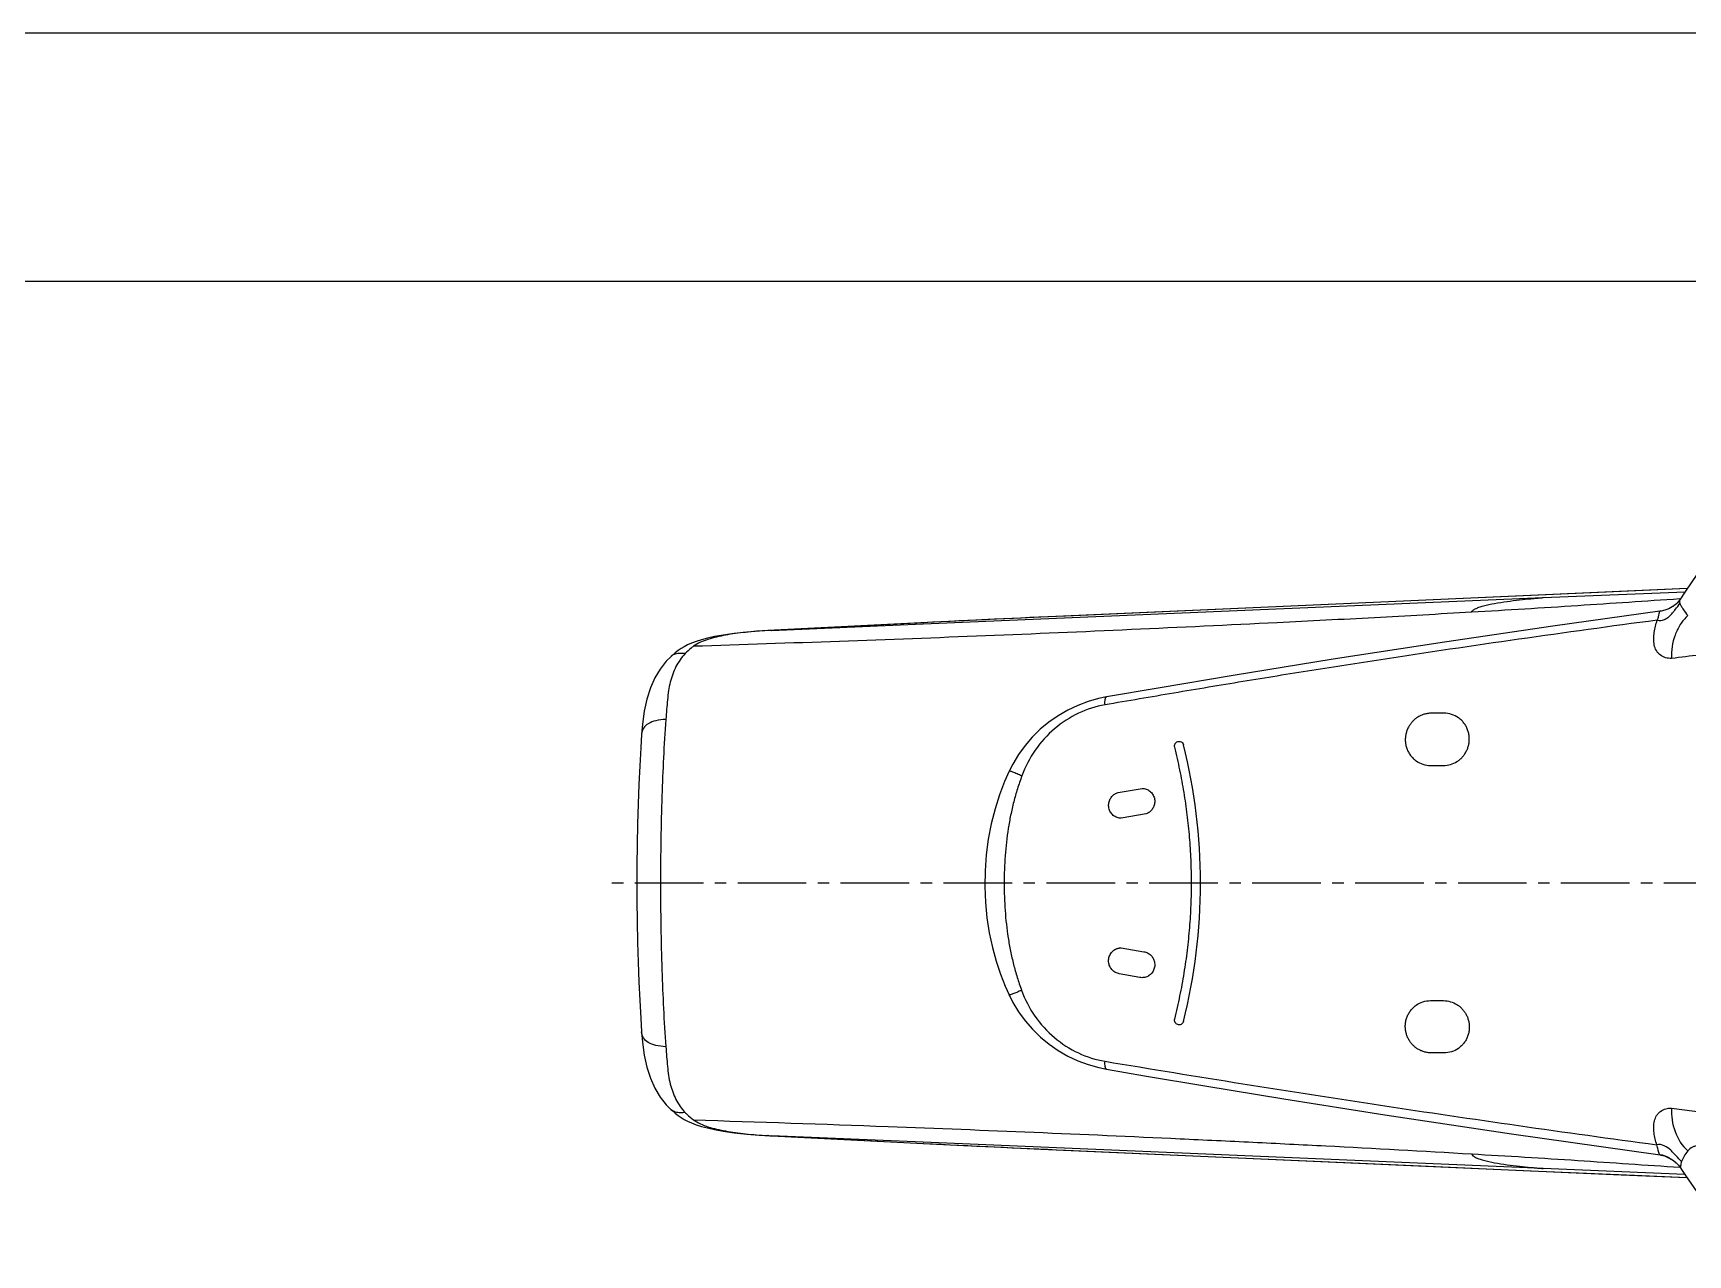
# Model space of a CAD drawing. Extents: x 9131 to 9725, y -7552 to -7132.
# Drawn here: x 9344 to 9470.7, y -7226 to -7132.4 of the extents above; entities that cross this region are included whole.
import ezdxf

# ---------------------------------------------------------------- set-up
doc = ezdxf.new("R2010")
doc.units = 0
doc.header["$LTSCALE"] = 7
doc.header["$MEASUREMENT"] = 0
doc.linetypes.add('CENTER2', pattern=[1.125, 0.75, -0.125, 0.125, -0.125])
doc.layers.get('0').update_dxf_attribs({"color": 2, "linetype": 'CONTINUOUS'})
for name, color, linetype in [('03___PRT_ALL_CURVES', 7, 'CONTINUOUS'), ('08_ALL_FEATURES', 7, 'CONTINUOUS'), ('CL', 1, 'CENTER2')]:
    doc.layers.add(name, color=color, linetype=linetype)

# ---------------------------------------------------------------- blocks, each defined once
blk = doc.blocks.new('BORDER')
blk.add_line((1, 1), (0, 1))

msp = doc.modelspace()

# ---------------------------------------------------------------- linework, layer by layer
at = {"color": 4}
msp.add_line((9162.4293, -7151.44773), (9711.4293, -7151.44773), dxfattribs=at)
at = {"color": 7, "linetype": 'Continuous'}
for p, q in [((9465.55678, -7175.19268), (9423.02831, -7177.07353)), ((9459.59529, -7175.65848), (9470.43985, -7175.20821)), ((9470.60499, -7174.96953), (9465.55678, -7175.19268)), ((9412.1471, -7177.6763), (9459.59528, -7175.65849)), ((9470.08207, -7175.76574), (9470.0336, -7175.7691)), ((9400.53179, -7178.16918), (9412.1471, -7177.6763)), ((9412.16516, -7177.58466), (9400.53195, -7178.16918)), ((9412.16501, -7177.58466), (9412.14332, -7177.58531)), ((9423.02831, -7177.07353), (9423.02828, -7177.07319)), ((9400.27704, -7178.18276), (9400.24028, -7178.18485)), ((9400.27705, -7178.18276), (9400.24318, -7178.18346)), ((9400.51006, -7178.16985), (9400.5111, -7178.1698)), ((9400.5111, -7178.1698), (9400.5318, -7178.16918)), ((9392.91962, -7180.09303), (9392.8437, -7180.16297)), ((9400.24028, -7216.84484), (9400.27704, -7216.84693)), ((9400.24095, -7216.84613), (9412.14332, -7217.44438)), ((9400.27705, -7216.84693), (9400.24318, -7216.84624)), ((9400.5111, -7216.8599), (9400.5318, -7216.86052)), ((9412.1471, -7217.3534), (9400.53179, -7216.86052)), ((9400.53195, -7216.86052), (9412.16516, -7217.44504)), ((9412.14316, -7217.44438), (9415.22966, -7217.59605)), ((9412.165, -7217.44504), (9412.14332, -7217.44438)), ((9459.59428, -7219.37117), (9412.1471, -7217.3534)), ((9423.02829, -7217.95617), (9423.02826, -7217.9565)), ((9423.02831, -7217.95617), (9465.55678, -7219.83702)), ((9470.41805, -7219.82059), (9459.59429, -7219.37117)), ((9465.55678, -7219.83702), (9470.58089, -7220.05908))]:
    msp.add_line(p, q, dxfattribs=at)
for points in [[(9470.60471, -7174.96677), (9466.5853, -7175.14732), (9458.60968, -7175.49785)], [(9458.60968, -7175.49785), (9441.46064, -7176.25723), (9421.14258, -7177.15755)], [(9421.14258, -7177.15755), (9419.056, -7177.25294), (9417.08361, -7177.34513), (9415.22966, -7177.43364), (9413.49602, -7177.51814), (9400.24095, -7178.18357)], [(9400.24318, -7178.18346), (9399.57889, -7178.22378), (9398.6476, -7178.29838), (9397.68652, -7178.40242), (9396.82095, -7178.5265), (9396.16725, -7178.64569), (9395.62966, -7178.76543), (9395.16376, -7178.88984), (9394.7624, -7179.01762), (9394.40714, -7179.15122), (9394.09852, -7179.2867), (9393.84063, -7179.42026), (9393.60823, -7179.56285), (9393.379, -7179.72198), (9393.15079, -7179.89584), (9392.91962, -7180.09303)], [(9392.8437, -7180.16297), (9392.47637, -7180.53881), (9392.00924, -7181.13296), (9391.60075, -7181.81482), (9391.25991, -7182.58114), (9390.99068, -7183.42751), (9390.79113, -7184.34952), (9390.65582, -7185.34006), (9390.59117, -7186.13829)], [(9390.59228, -7186.12165), (9390.52113, -7187.16944), (9390.44403, -7188.52995), (9390.37834, -7189.96239), (9390.32429, -7191.45481), (9390.28217, -7192.9952), (9390.25227, -7194.57205), (9390.23495, -7196.17331), (9390.2304, -7197.51485)], [(9390.2304, -7197.51488), (9390.23495, -7198.8564), (9390.25227, -7200.45766), (9390.28217, -7202.03451), (9390.32429, -7203.57489), (9390.37834, -7205.06731), (9390.44403, -7206.49975), (9390.52113, -7207.86026), (9390.59228, -7208.90805)], [(9390.59117, -7208.89141), (9390.65582, -7209.68964), (9390.79113, -7210.68018), (9390.99068, -7211.60219), (9391.25991, -7212.44856), (9391.60075, -7213.21488), (9392.00924, -7213.89673), (9392.47637, -7214.49089), (9392.8437, -7214.86673)], [(9392.8437, -7214.86673), (9392.91962, -7214.93667), (9393.15079, -7215.13386), (9393.379, -7215.30772), (9393.60823, -7215.46685), (9393.84063, -7215.60944), (9394.09852, -7215.743), (9394.40714, -7215.87847), (9394.7624, -7216.01207), (9395.16376, -7216.13986), (9395.62966, -7216.26427), (9396.16725, -7216.38401), (9396.82095, -7216.5032), (9397.68652, -7216.62728), (9398.6476, -7216.73132), (9399.57889, -7216.80592), (9400.24318, -7216.84624)], [(9415.22966, -7217.59605), (9417.08361, -7217.68457), (9419.056, -7217.77676), (9421.14258, -7217.87214), (9450.23548, -7219.1606)], [(9450.23548, -7219.1606), (9458.60968, -7219.53185), (9466.5853, -7219.88238), (9470.58062, -7220.06185)]]:
    msp.add_lwpolyline(points, dxfattribs=at)
for centre, radius, start, end in [((9508.78339, -9115.36531), 1940.18787, 92.5332624, 92.85442268), ((9402.61501, -7219.63527), 41.51839, 92.8761194, 93.2281079), ((9402.572, -7176.17745), 40.73419, 266.7702627, 266.9487631), ((9402.64403, -7174.83144), 42.08212, 266.9483776, 267.064546), ((9504.83292, -5363.6257), 1856.13402, 267.13830553, 267.47400939)]:
    msp.add_arc(centre, radius, start, end, dxfattribs=at)
for points, knots in [([(9454.10786, -7176.78179), (9454.12288, -7176.72929), (9454.21181, -7176.62249), (9454.41051, -7176.50586), (9454.68617, -7176.39379), (9455.17401, -7176.24727), (9455.89338, -7176.09648), (9456.8196, -7175.95182), (9457.74858, -7175.83707), (9458.47482, -7175.76223), (9458.97428, -7175.71549), (9459.25558, -7175.69069), (9459.4546, -7175.67236), (9459.55854, -7175.6635), (9459.59428, -7175.65853)], [0, 0, 0, 0, 0.028826687, 0.069065355, 0.12164989, 0.18530867, 0.337849422, 0.509079337, 0.680154438, 0.83189069, 0.894471823, 0.944966356, 0.980950026, 1, 1, 1, 1]), ([(9470.03722, -7175.76854), (9467.43558, -7175.93137), (9462.12824, -7176.30721), (9456.81705, -7176.62354), (9454.10786, -7176.78179)], [0, 0, 0, 0, 0.48993788, 1, 1, 1, 1]), ([(9454.10786, -7176.78179), (9451.62777, -7176.92666), (9446.671, -7177.20903), (9434.27193, -7177.84474), (9416.90457, -7178.62979), (9402.00919, -7179.15223), (9394.55923, -7179.3911)], [0, 0, 0, 0, 0.125034379, 0.249874493, 0.624855573, 1, 1, 1, 1]), ([(9400.24028, -7178.18485), (9399.67472, -7178.21729), (9398.59413, -7178.30137), (9397.06167, -7178.50785), (9395.70972, -7178.81115), (9394.89146, -7179.15225), (9394.55921, -7179.39111)], [0, 0, 0, 0, 0.29003716, 0.554840711, 0.790492675, 1, 1, 1, 1]), ([(9393.92335, -7179.9504), (9393.64563, -7180.24654), (9393.16532, -7180.93512), (9392.8135, -7181.93384), (9392.64202, -7182.79502), (9392.56613, -7183.49439), (9392.50442, -7184.23013), (9392.46425, -7184.73324), (9392.44499, -7184.99117)], [0, 0, 0, 0, 0.227070201, 0.462201984, 0.587000565, 0.717736684, 0.855340752, 1, 1, 1, 1]), ([(9393.92337, -7179.9504), (9393.80826, -7179.93673), (9393.55112, -7179.91919), (9393.17634, -7179.95633), (9392.93916, -7180.07663), (9392.85395, -7180.15353)], [0, 0, 0, 0, 0.311468686, 0.691584928, 1, 1, 1, 1]), ([(9394.55925, -7179.39111), (9394.50056, -7179.4333), (9394.27616, -7179.60503), (9394.0672, -7179.79704), (9393.92338, -7179.9504)], [0, 0, 0, 0, 0.255820073, 1, 1, 1, 1]), ([(9392.44501, -7184.99117), (9392.18529, -7185.00057), (9391.72083, -7185.04897), (9391.11634, -7185.25991), (9390.70331, -7185.62853), (9390.60418, -7185.9602), (9390.59228, -7186.12165)], [0, 0, 0, 0, 0.327755885, 0.585392299, 0.79583924, 1, 1, 1, 1]), ([(9392.44501, -7184.99117), (9392.29959, -7186.93956), (9392.10427, -7191.11381), (9392.03956, -7195.29127), (9392.03954, -7197.51485)], [0, 0, 0, 0, 0.467712027, 1, 1, 1, 1]), ([(9392.03954, -7197.51485), (9392.03956, -7199.73843), (9392.10427, -7203.91588), (9392.29959, -7208.09013), (9392.44501, -7210.03853)], [0, 0, 0, 0, 0.532287973, 1, 1, 1, 1]), ([(9392.44501, -7210.03853), (9392.18529, -7210.02912), (9391.72083, -7209.98073), (9391.11634, -7209.76978), (9390.70331, -7209.40117), (9390.60418, -7209.06949), (9390.59228, -7208.90805)], [0, 0, 0, 0, 0.327755835, 0.585392222, 0.795839177, 1, 1, 1, 1]), ([(9392.445, -7210.03853), (9392.46426, -7210.29646), (9392.50442, -7210.79957), (9392.56613, -7211.53531), (9392.64203, -7212.23467), (9392.8135, -7213.09586), (9393.16533, -7214.09457), (9393.64564, -7214.78315), (9393.92336, -7215.0793)], [0, 0, 0, 0, 0.144659287, 0.282263389, 0.412999507, 0.537798077, 0.772929831, 1, 1, 1, 1]), ([(9393.92337, -7215.0793), (9393.80826, -7215.09297), (9393.55112, -7215.11051), (9393.17634, -7215.07337), (9392.93916, -7214.95307), (9392.85395, -7214.87617)], [0, 0, 0, 0, 0.311468686, 0.691584928, 1, 1, 1, 1]), ([(9393.92338, -7215.0793), (9393.97082, -7215.12988), (9394.16893, -7215.33133), (9394.38616, -7215.51415), (9394.55925, -7215.63858)], [0, 0, 0, 0, 0.245458873, 1, 1, 1, 1]), ([(9394.55921, -7215.63859), (9394.89146, -7215.87745), (9395.70972, -7216.21854), (9397.06167, -7216.52185), (9398.59413, -7216.72833), (9399.67472, -7216.81241), (9400.24028, -7216.84484)], [0, 0, 0, 0, 0.209507325, 0.445159289, 0.70996284, 1, 1, 1, 1]), ([(9394.55923, -7215.6386), (9399.52622, -7215.79785), (9408.21707, -7216.09489), (9420.62967, -7216.58004), (9429.93509, -7216.99322), (9437.37504, -7217.35037), (9444.81304, -7217.71894), (9450.38946, -7218.03071), (9454.10786, -7218.24791)], [0, 0, 0, 0, 0.25011335, 0.437657804, 0.625192063, 0.718907358, 0.812536642, 1, 1, 1, 1]), ([(9454.10786, -7218.2479), (9456.81977, -7218.40631), (9462.13593, -7218.72298), (9467.44822, -7219.09919), (9470.0521, -7219.26209)], [0, 0, 0, 0, 0.510098677, 1, 1, 1, 1]), ([(9454.10786, -7218.2479), (9454.12288, -7218.30041), (9454.21181, -7218.4072), (9454.41051, -7218.52384), (9454.68617, -7218.63591), (9455.17402, -7218.78243), (9455.8934, -7218.93322), (9456.81963, -7219.07788), (9457.74861, -7219.19263), (9458.47486, -7219.26747), (9458.97431, -7219.31421), (9459.25561, -7219.33901), (9459.45462, -7219.35734), (9459.55855, -7219.3662), (9459.59429, -7219.37117)], [0, 0, 0, 0, 0.028826798, 0.069065733, 0.121650732, 0.185310134, 0.337852387, 0.509083751, 0.680159767, 0.831895912, 0.894476456, 0.944969964, 0.980952109, 1, 1, 1, 1])]:
    msp.add_open_spline(points, degree=3, knots=knots, dxfattribs=at)
at = {"layer": '03___PRT_ALL_CURVES', "color": 2, "linetype": 'Continuous'}
for p, q in [((9452.00381, -7184.51485), (9451.02441, -7184.51485)), ((9450.96863, -7188.51485), (9451.94891, -7188.51485)), ((9427.06553, -7190.58943), (9428.89282, -7190.27287)), ((9429.207, -7192.21257), (9427.29968, -7192.555)), ((9427.29967, -7202.4747), (9429.03329, -7202.77058)), ((9428.71226, -7204.73975), (9427.15059, -7204.45951)), ((9450.96862, -7206.51485), (9451.9489, -7206.51485)), ((9452.00381, -7210.51485), (9451.02441, -7210.51485))]:
    msp.add_line(p, q, dxfattribs=at)
for centre, radius, start, end in [((9389.69069, -7197.52524), 43.6698, 0.0136346, 14.0518682), ((9389.69038, -7197.50441), 43.6701, 345.9481674, 359.986304)]:
    msp.add_arc(centre, radius, start, end, dxfattribs=at)
for points, knots in [([(9451.02441, -7184.51485), (9450.9281, -7184.51485), (9450.73711, -7184.5296), (9450.4713, -7184.58959), (9450.22725, -7184.68058), (9450.00219, -7184.79949), (9449.79565, -7184.9446), (9449.60876, -7185.11422), (9449.44207, -7185.3086), (9449.29849, -7185.52588), (9449.178, -7185.773), (9449.0902, -7186.03992), (9449.03872, -7186.32414), (9449.02775, -7186.61767), (9449.06102, -7186.92041), (9449.14067, -7187.21658), (9449.26207, -7187.49239), (9449.42364, -7187.74668), (9449.62225, -7187.97323), (9449.92955, -7188.22994), (9450.37453, -7188.45266), (9450.77011, -7188.51485), (9450.96863, -7188.51485)], [0, 0, 0, 0, 0.045454545, 0.090909091, 0.136363636, 0.181818182, 0.227272727, 0.272727273, 0.318181818, 0.363636364, 0.409090909, 0.454545455, 0.5, 0.545454545, 0.590909091, 0.636363636, 0.681818182, 0.727272727, 0.772727273, 0.818181818, 0.909090909, 1, 1, 1, 1]), ([(9451.94891, -7188.51485), (9452.14181, -7188.51485), (9452.51828, -7188.45575), (9452.92311, -7188.26785), (9453.20852, -7188.05948), (9453.39969, -7187.8767), (9453.56543, -7187.67072), (9453.70448, -7187.44314), (9453.81593, -7187.19121), (9453.89346, -7186.92294), (9453.93437, -7186.6423), (9453.93629, -7186.3553), (9453.8961, -7186.06154), (9453.81263, -7185.77551), (9453.68905, -7185.50732), (9453.52733, -7185.26049), (9453.32899, -7185.03944), (9453.02386, -7184.7896), (9452.58298, -7184.57358), (9452.19702, -7184.51485), (9452.00381, -7184.51485)], [0, 0, 0, 0, 0.090909091, 0.181818182, 0.227272727, 0.272727273, 0.318181818, 0.363636364, 0.409090909, 0.454545455, 0.5, 0.545454545, 0.590909091, 0.636363636, 0.681818182, 0.727272727, 0.772727273, 0.818181818, 0.909090909, 1, 1, 1, 1]), ([(9431.38982, -7187.1092), (9431.38351, -7187.08445), (9431.37653, -7187.03362), (9431.38154, -7186.96298), (9431.3989, -7186.89751), (9431.4362, -7186.81891), (9431.50418, -7186.73958), (9431.61251, -7186.67721), (9431.74156, -7186.65639), (9431.87517, -7186.68805), (9431.99148, -7186.77616), (9432.0408, -7186.86968), (9432.0539, -7186.92216)], [0, 0, 0, 0, 0.0625, 0.125, 0.1875, 0.25, 0.375, 0.5, 0.625, 0.75, 0.875, 1, 1, 1, 1]), ([(9428.89282, -7190.27287), (9428.94416, -7190.27287), (9429.04954, -7190.28148), (9429.19985, -7190.31884), (9429.34911, -7190.38333), (9429.48548, -7190.47265), (9429.60387, -7190.58226), (9429.70302, -7190.71005), (9429.78142, -7190.85528), (9429.83439, -7191.01101), (9429.86077, -7191.16538), (9429.86366, -7191.32021), (9429.8433, -7191.47329), (9429.80082, -7191.61961), (9429.74012, -7191.75268), (9429.66228, -7191.87453), (9429.56745, -7191.98456), (9429.42239, -7192.11068), (9429.29581, -7192.17971), (9429.207, -7192.21257)], [0, 0, 0, 0, 0.055555556, 0.111111111, 0.166666667, 0.222222222, 0.277777778, 0.333333333, 0.388888889, 0.444444444, 0.5, 0.555555556, 0.611111111, 0.666666667, 0.722222222, 0.777777778, 0.833333333, 0.888888889, 1, 1, 1, 1]), ([(9427.29968, -7192.555), (9427.24592, -7192.555), (9427.13555, -7192.54557), (9426.97847, -7192.50469), (9426.82323, -7192.43425), (9426.68282, -7192.33706), (9426.5629, -7192.21859), (9426.4648, -7192.08157), (9426.39003, -7191.9268), (9426.34347, -7191.76266), (9426.32535, -7191.60206), (9426.33219, -7191.44286), (9426.36343, -7191.28744), (9426.41738, -7191.14099), (9426.48922, -7191.0101), (9426.57784, -7190.89241), (9426.68289, -7190.78857), (9426.84012, -7190.67314), (9426.97353, -7190.61463), (9427.06553, -7190.58943)], [0, 0, 0, 0, 0.055555556, 0.111111111, 0.166666667, 0.222222222, 0.277777778, 0.333333333, 0.388888889, 0.444444444, 0.5, 0.555555556, 0.611111111, 0.666666667, 0.722222222, 0.777777778, 0.833333333, 0.888888889, 1, 1, 1, 1]), ([(9427.15059, -7204.45951), (9427.05128, -7204.44169), (9426.90666, -7204.39147), (9426.73594, -7204.2837), (9426.62106, -7204.18402), (9426.52328, -7204.06935), (9426.44242, -7203.94022), (9426.3793, -7203.79389), (9426.33934, -7203.63699), (9426.32458, -7203.47448), (9426.33585, -7203.30911), (9426.3771, -7203.13792), (9426.44879, -7202.97547), (9426.5459, -7202.83108), (9426.6669, -7202.7057), (9426.78599, -7202.62), (9426.89016, -7202.565), (9426.96971, -7202.53188), (9427.05004, -7202.50645), (9427.13223, -7202.48818), (9427.21514, -7202.47717), (9427.27206, -7202.4747), (9427.29967, -7202.4747)], [0, 0, 0, 0, 0.111111111, 0.166666667, 0.222222222, 0.277777778, 0.333333333, 0.388888889, 0.444444444, 0.5, 0.555555556, 0.611111111, 0.666666667, 0.722222222, 0.777777778, 0.833333333, 0.861111111, 0.888888889, 0.916666667, 0.944444444, 0.972222222, 1, 1, 1, 1]), ([(9451.02441, -7210.51485), (9450.92809, -7210.51485), (9450.73711, -7210.5001), (9450.47128, -7210.44011), (9450.2272, -7210.3491), (9450.00211, -7210.23017), (9449.79554, -7210.08501), (9449.60863, -7209.91535), (9449.44193, -7209.72093), (9449.29836, -7209.5036), (9449.1779, -7209.25645), (9449.09012, -7208.9895), (9449.03869, -7208.70529), (9449.02775, -7208.41177), (9449.06106, -7208.10906), (9449.14074, -7207.81293), (9449.26215, -7207.53715), (9449.42373, -7207.2829), (9449.62234, -7207.05638), (9449.92962, -7206.79971), (9450.37458, -7206.57702), (9450.77012, -7206.51485), (9450.96862, -7206.51485)], [0, 0, 0, 0, 0.045454545, 0.090909091, 0.136363636, 0.181818182, 0.227272727, 0.272727273, 0.318181818, 0.363636364, 0.409090909, 0.454545455, 0.5, 0.545454545, 0.590909091, 0.636363636, 0.681818182, 0.727272727, 0.772727273, 0.818181818, 0.909090909, 1, 1, 1, 1]), ([(9451.9489, -7206.51485), (9452.1418, -7206.51485), (9452.51828, -7206.57394), (9452.92318, -7206.76189), (9453.20864, -7206.97032), (9453.39983, -7207.15315), (9453.56558, -7207.35919), (9453.70462, -7207.58682), (9453.81603, -7207.83877), (9453.89352, -7208.10707), (9453.93439, -7208.38769), (9453.93627, -7208.67467), (9453.89605, -7208.96838), (9453.81255, -7209.25437), (9453.68897, -7209.52252), (9453.52725, -7209.7693), (9453.32891, -7209.99033), (9453.02379, -7210.24014), (9452.58293, -7210.45613), (9452.197, -7210.51485), (9452.00381, -7210.51485)], [0, 0, 0, 0, 0.090909091, 0.181818182, 0.227272727, 0.272727273, 0.318181818, 0.363636364, 0.409090909, 0.454545455, 0.5, 0.545454545, 0.590909091, 0.636363636, 0.681818182, 0.727272727, 0.772727273, 0.818181818, 0.909090909, 1, 1, 1, 1]), ([(9432.05389, -7208.10753), (9432.04078, -7208.16008), (9431.99139, -7208.25364), (9431.87515, -7208.34161), (9431.74184, -7208.37329), (9431.61269, -7208.35254), (9431.50452, -7208.2904), (9431.4363, -7208.21097), (9431.39897, -7208.13238), (9431.38156, -7208.06691), (9431.37652, -7207.9962), (9431.3835, -7207.94528), (9431.38982, -7207.9205)], [0, 0, 0, 0, 0.125, 0.25, 0.375, 0.5, 0.625, 0.75, 0.8125, 0.875, 0.9375, 1, 1, 1, 1])]:
    msp.add_open_spline(points, degree=3, knots=knots, dxfattribs=at)
for points in [[(9431.38982, -7207.9205), (9431.53701, -7207.33118), (9431.80511, -7206.15291), (9432.12791, -7204.40001), (9432.37517, -7202.65737), (9432.54932, -7200.92352), (9432.65238, -7199.19419), (9432.68541, -7197.46441), (9432.64815, -7195.72902), (9432.54063, -7194.00105), (9432.36463, -7192.28913), (9432.11903, -7190.5783), (9431.8008, -7188.85775), (9431.53563, -7187.693), (9431.38982, -7187.1092)], [(9429.03329, -7202.77058), (9429.13358, -7202.7877), (9429.3261, -7202.85364), (9429.56424, -7203.02697), (9429.74483, -7203.26256), (9429.85398, -7203.54876), (9429.87371, -7203.87229), (9429.78758, -7204.19505), (9429.59823, -7204.4749), (9429.32855, -7204.67298), (9429.01596, -7204.76634), (9428.81023, -7204.75841), (9428.71226, -7204.73975)]]:
    msp.add_open_spline(points, degree=3, dxfattribs=at)
at = {"layer": '08_ALL_FEATURES', "color": 7, "linetype": 'Continuous'}
for p, q in [((9469.47028, -7176.36972), (9469.20159, -7176.50957)), ((9469.68686, -7176.21804), (9469.47028, -7176.36972)), ((9469.82009, -7176.09897), (9469.68686, -7176.21804)), ((9469.77741, -7176.13856), (9469.69621, -7176.20953)), ((9469.85519, -7176.06195), (9469.77741, -7176.13856)), ((9470.03742, -7175.83014), (9470.03487, -7175.8343)), ((9470.03748, -7175.83005), (9470.03742, -7175.83014)), ((9468.45483, -7218.22171), (9468.41175, -7218.05191)), ((9468.53196, -7218.32127), (9468.51062, -7218.31226)), ((9469.13793, -7218.51), (9469.41752, -7218.66694)), ((9469.28836, -7218.58826), (9469.29081, -7218.58966)), ((9469.28836, -7218.58826), (9469.31625, -7218.60436)), ((9469.31625, -7218.60436), (9469.54772, -7218.75732)), ((9470.11458, -7219.35501), (9470.11475, -7219.35528))]:
    msp.add_line(p, q, dxfattribs=at)
for points in [[(9475.46255, -7169.0837), (9474.42594, -7170.15848), (9473.32056, -7171.3954), (9472.29278, -7172.64459), (9471.34224, -7173.90205), (9470.46825, -7175.16377), (9470.03748, -7175.83005)], [(9469.20159, -7176.50957), (9468.9062, -7176.61919), (9468.61519, -7176.68966), (9468.51575, -7176.70541)], [(9469.69621, -7176.20953), (9469.61236, -7176.27503), (9469.52667, -7176.33513)], [(9470.03745, -7175.83009), (9469.99657, -7175.89111), (9469.92856, -7175.97956), (9469.85519, -7176.06195)], [(9468.51509, -7176.70549), (9460.31402, -7177.84934), (9452.02613, -7179.0676), (9443.51025, -7180.38421), (9435.85089, -7181.62463), (9430.12855, -7182.58594), (9426.17727, -7183.26674)], [(9426.17729, -7183.26674), (9425.55484, -7183.39589), (9424.75452, -7183.6243), (9423.96764, -7183.92069), (9423.2023, -7184.28304), (9422.46549, -7184.70889), (9421.76377, -7185.19552), (9421.10396, -7185.7395), (9420.49177, -7186.33695), (9419.93291, -7186.98308), (9419.43212, -7187.67314), (9418.9936, -7188.40092), (9418.7138, -7188.95452)], [(9418.71379, -7188.95456), (9418.37156, -7189.7324), (9417.98163, -7190.75524), (9417.63726, -7191.84086), (9417.34854, -7192.976), (9417.12225, -7194.14935), (9416.96293, -7195.35033), (9416.87318, -7196.56577), (9416.85353, -7197.78408), (9416.90312, -7198.99306), (9417.01971, -7200.18016), (9417.19967, -7201.33426), (9417.4372, -7202.4432), (9417.72493, -7203.4977), (9418.05352, -7204.48808), (9418.41063, -7205.40261), (9418.70906, -7206.07668)], [(9418.70908, -7206.07672), (9418.9978, -7206.64735), (9419.43757, -7207.37463), (9419.93979, -7208.06411), (9420.50014, -7208.70945), (9421.11384, -7209.30587), (9421.77514, -7209.84857), (9422.47832, -7210.33371), (9423.21642, -7210.75783), (9423.98274, -7211.11819), (9424.77044, -7211.41246), (9425.57171, -7211.63873), (9426.1774, -7211.76312)], [(9426.17739, -7211.76312), (9429.08276, -7212.26218), (9433.69139, -7213.03946), (9439.73522, -7214.0317), (9447.47515, -7215.25654), (9457.17378, -7216.71729), (9468.53249, -7218.32134)], [(9468.53198, -7218.32127), (9468.59821, -7218.33163), (9468.86198, -7218.39856), (9469.13793, -7218.51)], [(9469.54772, -7218.75732), (9469.75768, -7218.93141), (9469.93917, -7219.11948), (9470.08543, -7219.31056), (9470.11417, -7219.35436)], [(9470.11458, -7219.35501), (9470.46825, -7219.89963), (9471.34224, -7221.16135), (9472.29277, -7222.41881), (9473.32056, -7223.668), (9474.42594, -7224.90492), (9475.46255, -7225.97969)]]:
    msp.add_lwpolyline(points, dxfattribs=at)
for centre, radius, start, end in [((9468.63031, -7174.89877), 1.68999, 314.7469791, 316.0115231), ((9468.66499, -7174.93217), 1.64183, 316.0095511, 317.7061625), ((9468.71334, -7174.97595), 1.57661, 317.7008042, 320.2471649), ((9468.2635, -7220.06338), 1.76847, 81.2160219, 81.9674726), ((9468.23946, -7220.2041), 1.91121, 75.1671822, 81.1479853), ((9468.18927, -7220.4002), 2.11363, 71.9066572, 75.2127733), ((9468.16136, -7220.48779), 2.20555, 71.0354201, 71.9240945), ((9468.11377, -7220.62012), 2.34617, 65.1252216, 70.9865303), ((9468.0604, -7220.73979), 2.47718, 63.8283949, 65.1696033), ((9468.04572, -7220.76979), 2.51058, 62.9816453, 63.8296121), ((9468.0253, -7220.80938), 2.55513, 60.3747219, 62.9770171)]:
    msp.add_arc(centre, radius, start, end, dxfattribs=at)
for points, knots in [([(9468.31477, -7177.3913), (9468.49181, -7177.43863), (9468.79388, -7177.38727), (9469.12126, -7177.20083), (9469.33963, -7177.00501), (9469.52913, -7176.78443), (9469.76661, -7176.48426), (9469.9398, -7176.25739), (9470.05514, -7176.10826)], [0, 0, 0, 0, 0.241212037, 0.36915142, 0.496282566, 0.624312239, 0.751848983, 1, 1, 1, 1]), ([(9470.0349, -7175.83424), (9470.02447, -7175.85168), (9470.00847, -7175.89029), (9470.00957, -7175.95648), (9470.02641, -7176.02921), (9470.04429, -7176.08049), (9470.0552, -7176.10816)], [0, 0, 0, 0, 0.214278447, 0.428373892, 0.686318795, 1, 1, 1, 1]), ([(9470.05514, -7176.10826), (9470.08159, -7176.17549), (9470.15363, -7176.32023), (9470.34765, -7176.63851), (9470.52806, -7176.87979), (9470.66204, -7177.0434)], [0, 0, 0, 0, 0.193879988, 0.432500115, 1, 1, 1, 1]), ([(9468.31477, -7177.3913), (9464.7846, -7177.85944), (9457.72786, -7178.83143), (9448.91917, -7180.13758), (9441.87874, -7181.23744), (9437.48074, -7181.94706), (9433.96373, -7182.52762), (9431.32651, -7182.96995), (9428.69009, -7183.41964), (9426.93231, -7183.71943), (9426.05411, -7183.87378)], [0, 0, 0, 0, 0.249854667, 0.49978466, 0.624787187, 0.749820275, 0.812349762, 0.874889354, 0.937438789, 1, 1, 1, 1]), ([(9469.40856, -7180.31589), (9469.25688, -7180.32705), (9468.94555, -7180.2861), (9468.5986, -7180.10877), (9468.37243, -7179.90148), (9468.1946, -7179.65233), (9468.06906, -7179.27745), (9468.035, -7178.80269), (9468.07589, -7178.32226), (9468.17417, -7177.85062), (9468.26556, -7177.54372), (9468.31477, -7177.3913)], [0, 0, 0, 0, 0.121616897, 0.244598008, 0.305421119, 0.365499278, 0.487573233, 0.615406702, 0.744133355, 0.871925163, 1, 1, 1, 1]), ([(9468.51488, -7176.70552), (9468.50558, -7176.70684), (9468.48515, -7176.72392), (9468.45602, -7176.79133), (9468.43415, -7176.9301), (9468.38978, -7177.1419), (9468.34313, -7177.30332), (9468.31477, -7177.3913)], [0, 0, 0, 0, 0.038972313, 0.099893663, 0.304350178, 0.616447177, 1, 1, 1, 1]), ([(9470.66204, -7177.0434), (9470.43777, -7177.24018), (9470.04487, -7177.70577), (9469.64376, -7178.52385), (9469.42433, -7179.40867), (9469.39317, -7180.0161), (9469.40856, -7180.3159)], [0, 0, 0, 0, 0.247781631, 0.498617838, 0.750693399, 1, 1, 1, 1]), ([(9426.05411, -7183.87378), (9425.35544, -7183.99558), (9423.97075, -7184.44265), (9422.12969, -7185.63644), (9420.63172, -7187.28679), (9419.94238, -7188.61797), (9419.68823, -7189.31654)], [0, 0, 0, 0, 0.243377063, 0.492282599, 0.744903001, 1, 1, 1, 1]), ([(9426.05411, -7183.87378), (9426.04981, -7183.79687), (9426.04726, -7183.65437), (9426.06105, -7183.48661), (9426.0881, -7183.37781), (9426.11453, -7183.31168), (9426.151, -7183.27134), (9426.17727, -7183.26678)], [0, 0, 0, 0, 0.358543935, 0.662321989, 0.781637231, 0.87591943, 1, 1, 1, 1]), ([(9419.68823, -7189.31654), (9419.56786, -7189.26136), (9419.39159, -7189.18271), (9419.16477, -7189.08781), (9419.01804, -7189.03028), (9418.89886, -7188.98682), (9418.80483, -7188.95897), (9418.75306, -7188.94709), (9418.7172, -7188.94705), (9418.7138, -7188.95451)], [0, 0, 0, 0, 0.379549436, 0.552911677, 0.705335049, 0.829784083, 0.920539814, 0.976492792, 1, 1, 1, 1]), ([(9419.68823, -7189.31654), (9419.56969, -7189.64143), (9419.34273, -7190.29592), (9419.05979, -7191.29695), (9418.82609, -7192.31265), (9418.578, -7193.68383), (9418.38401, -7195.42073), (9418.31372, -7197.51822), (9418.38234, -7199.61565), (9418.57213, -7201.35263), (9418.81589, -7202.72409), (9419.04631, -7203.73987), (9419.32638, -7204.74095), (9419.5521, -7205.39533), (9419.66957, -7205.72033)], [0, 0, 0, 0, 0.062099098, 0.124328785, 0.18669094, 0.249175915, 0.374456935, 0.500093922, 0.625720738, 0.75098955, 0.813442825, 0.87576115, 0.937948353, 1, 1, 1, 1]), ([(9419.66957, -7205.72033), (9419.55093, -7205.7747), (9419.3772, -7205.85219), (9419.15363, -7205.94566), (9419.009, -7206.00231), (9418.89152, -7206.0451), (9418.79884, -7206.07246), (9418.74777, -7206.08416), (9418.71243, -7206.08409), (9418.70907, -7206.07673)], [0, 0, 0, 0, 0.379538449, 0.552889672, 0.705301316, 0.829741069, 0.920493638, 0.976454451, 1, 1, 1, 1]), ([(9419.66957, -7205.72033), (9419.92254, -7206.42062), (9420.61164, -7207.75533), (9422.11422, -7209.40785), (9423.96268, -7210.59906), (9425.35318, -7211.03981), (9426.05416, -7211.15626)], [0, 0, 0, 0, 0.255020266, 0.50764695, 0.756626319, 1, 1, 1, 1]), ([(9426.17723, -7211.76304), (9426.15097, -7211.75847), (9426.11453, -7211.71812), (9426.08811, -7211.652), (9426.06108, -7211.54325), (9426.0473, -7211.37557), (9426.04985, -7211.23314), (9426.05415, -7211.15626)], [0, 0, 0, 0, 0.124115805, 0.218412633, 0.337733939, 0.641495039, 1, 1, 1, 1]), ([(9426.05415, -7211.15627), (9429.5664, -7211.73985), (9436.5925, -7212.89066), (9447.14365, -7214.53322), (9457.70528, -7216.08981), (9464.75335, -7217.07393), (9468.2792, -7217.55041)], [0, 0, 0, 0, 0.250097591, 0.50011671, 0.750077423, 1, 1, 1, 1]), ([(9468.27936, -7217.55037), (9468.23435, -7217.4022), (9468.15097, -7217.10412), (9468.06452, -7216.64689), (9468.03697, -7216.18242), (9468.08565, -7215.72566), (9468.21964, -7215.36845), (9468.39844, -7215.13265), (9468.62197, -7214.93738), (9468.96083, -7214.77208), (9469.26219, -7214.73528), (9469.40925, -7214.74617)], [0, 0, 0, 0, 0.128127826, 0.255902152, 0.384286728, 0.511725926, 0.633800434, 0.693970955, 0.754856022, 0.87799221, 1, 1, 1, 1]), ([(9469.40925, -7214.74618), (9469.39389, -7215.04598), (9469.42644, -7215.65424), (9469.71564, -7216.82054), (9470.21624, -7217.62492), (9470.66212, -7218.02008)], [0, 0, 0, 0, 0.250270164, 0.503299301, 1, 1, 1, 1]), ([(9469.40925, -7214.74616), (9469.93662, -7214.80383), (9470.98912, -7214.93892), (9472.30436, -7215.10839), (9473.35911, -7215.21552), (9474.15052, -7215.2753), (9474.9424, -7215.29892), (9475.46978, -7215.28913), (9475.733, -7215.28046)], [0, 0, 0, 0, 0.250486787, 0.500994754, 0.626097325, 0.75102303, 0.875650791, 1, 1, 1, 1]), ([(9470.17987, -7218.81634), (9470.03843, -7218.68365), (9469.83355, -7218.4722), (9469.56351, -7218.18393), (9469.28119, -7217.8946), (9468.88527, -7217.59198), (9468.4645, -7217.49946), (9468.27791, -7217.54558)], [0, 0, 0, 0, 0.2454729, 0.372344665, 0.500102494, 0.75671249, 1, 1, 1, 1]), ([(9468.41175, -7218.05191), (9468.40345, -7218.01543), (9468.36366, -7217.84714), (9468.31987, -7217.67963), (9468.27907, -7217.55039)], [0, 0, 0, 0, 0.216319845, 1, 1, 1, 1]), ([(9468.51062, -7218.31226), (9468.49857, -7218.30361), (9468.4761, -7218.27434), (9468.46183, -7218.24147), (9468.45483, -7218.22171)], [0, 0, 0, 0, 0.414439145, 1, 1, 1, 1]), ([(9470.66204, -7218.02), (9470.55548, -7218.14759), (9470.37145, -7218.40011), (9470.22922, -7218.6798), (9470.17987, -7218.81634)], [0, 0, 0, 0, 0.533797334, 1, 1, 1, 1]), ([(9473.99636, -7218.36205), (9473.85479, -7218.31603), (9473.57165, -7218.22398), (9473.14694, -7218.08592), (9472.79302, -7217.97085), (9472.50987, -7217.87882), (9472.29754, -7217.80973), (9472.08509, -7217.74091), (9471.90847, -7217.68268), (9471.76643, -7217.63803), (9471.62023, -7217.61095), (9471.43363, -7217.60489), (9471.21284, -7217.6445), (9470.93483, -7217.75617), (9470.75671, -7217.90439), (9470.66204, -7218.02001)], [0, 0, 0, 0, 0.125024314, 0.250045129, 0.375068426, 0.437579675, 0.500091453, 0.56260386, 0.62511314, 0.656344446, 0.687519262, 0.749731494, 0.811999722, 0.874499517, 1, 1, 1, 1]), ([(9470.17987, -7218.81634), (9470.16149, -7218.87794), (9470.12974, -7218.99103), (9470.09859, -7219.14673), (9470.09102, -7219.26476), (9470.10095, -7219.33332), (9470.11468, -7219.35502)], [0, 0, 0, 0, 0.350214645, 0.640594853, 0.860094551, 1, 1, 1, 1])]:
    msp.add_open_spline(points, degree=3, knots=knots, dxfattribs=at)
for points in [[(9470.03487, -7175.83429), (9470.00175, -7175.88653), (9469.96499, -7175.9366), (9469.92545, -7175.98416)], [(9471.55065, -7180.05121), (9470.83688, -7180.14153), (9470.12376, -7180.23771), (9469.40856, -7180.3159)]]:
    msp.add_open_spline(points, degree=3, dxfattribs=at)
at = {"layer": 'CL'}
msp.add_line((9537.06993, -7197.51485), (9388.2304, -7197.51485), dxfattribs=at)

# ---------------------------------------------------------------- block references
at = {"xscale": 594, "yscale": 420, "zscale": 594}
msp.add_blockref('BORDER', (9131.4293, -7552.44773), dxfattribs=at)

doc.saveas('drawing.dxf')
